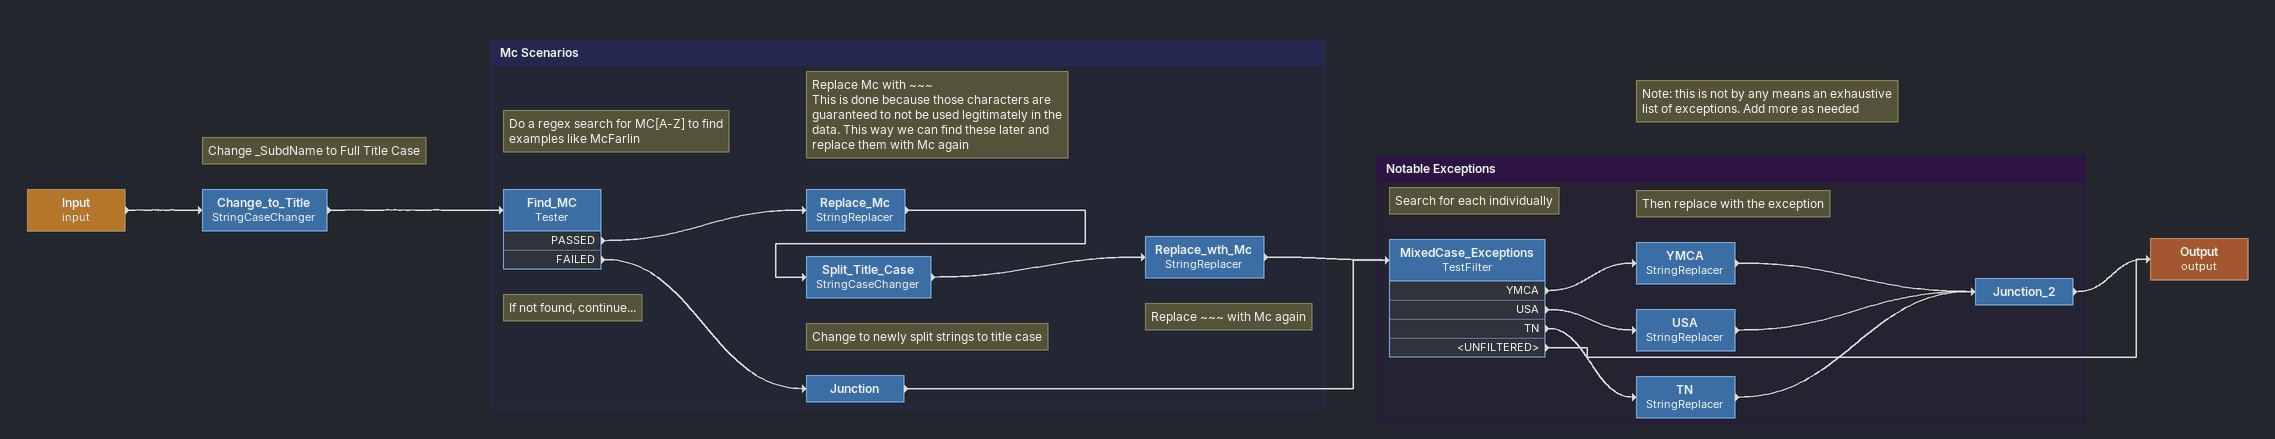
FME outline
Input (input)
    -> Change_to_Title
Note: Change _SubdName to Full Title Case
Change_to_Title: StringCaseChanger
    -> Find_MC
Note: Note: this is not by any means an exhaustive list of exceptions. Add more as needed
Output (output)

Bookmark: Mc Scenarios
Note: Do a regex search for MC[A-Z] to find examples like McFarlin
Note: If not found, continue...
Find_MC: Tester
    PASSED -> Replace_Mc
    FAILED -> Junction
Note: Replace Mc with ~~~ / This is done because those characters are guaranteed to not be used legitimately in the data. This way we can find these later and replace them with Mc again
Replace_Mc: StringReplacer
    -> Split_Title_Case
Note: Change to newly split strings to title case
Split_Title_Case: StringCaseChanger
    -> Replace_wth_Mc
Note: Replace ~~~ with Mc again
Replace_wth_Mc: StringReplacer
    -> MixedCase_Exceptions
Junction
    -> MixedCase_Exceptions

Bookmark: Notable Exceptions
Note: Search for each individually
MixedCase_Exceptions: TestFilter
    YMCA -> YMCA
    USA -> USA
    TN -> TN
    <UNFILTERED> -> Output (output)
Note: Then replace with the exception
YMCA: StringReplacer
    -> Junction_2
USA: StringReplacer
    -> Junction_2
TN: StringReplacer
    -> Junction_2
Junction_2
    -> Output (output)
